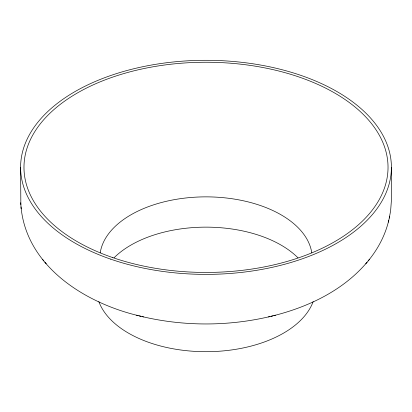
<?xml version="1.0" encoding="UTF-8"?>
<svg xmlns="http://www.w3.org/2000/svg" width="412" height="412" viewBox="0 0 412 412"><rect width="100%" height="100%" fill="white"/><g stroke="black" fill="none" stroke-linecap="round" stroke-linejoin="round"><path stroke-width="0.62" d="M389.283 218.082L390.633 210.666L391.374 200.865L391.4 167.344M368.184 260.899C377.912 249.136 385.282 235.226 388.768 220.317M388.351 222.156L389.706 216.233M271.147 316.282C307.131 307.599 342.825 290.939 367.087 262.202M365.753 263.819L369.538 259.261M139.251 315.891C181.95 326.417 227.192 326.639 269.994 316.55M273.815 315.613L275.484 315.201M268.459 316.921L272.749 315.891M21.027 206.937C26.528 266.507 84.996 302.866 138.185 315.613M142.006 316.55L143.541 316.921M136.516 315.201L140.852 316.282M42.462 259.261L43.816 260.899M44.913 262.202L46.247 263.819M20.6 167.344L20.852 204.599M20.713 202.73L21.172 208.802M114.042 257.794A106.183 61.306 0 0 1 297.958 257.794M313.161 301.594A109.556 63.252 0 0 1 206 351.699A109.556 63.252 0 0 1 98.839 301.594M100.219 252.829A106.183 61.306 0 0 1 206 196.864A106.183 61.306 0 0 1 311.781 252.829M110.514 259.091A185.4 107.038 0 0 0 391.374 169.208A185.4 107.038 0 0 0 116.117 73.722A185.4 107.038 0 0 0 110.514 259.091M112.249 257.428A182.027 105.096 0 0 0 388.001 169.178A182.027 105.096 0 0 0 117.75 75.427A182.027 105.096 0 0 0 112.249 257.428"/></g></svg>
